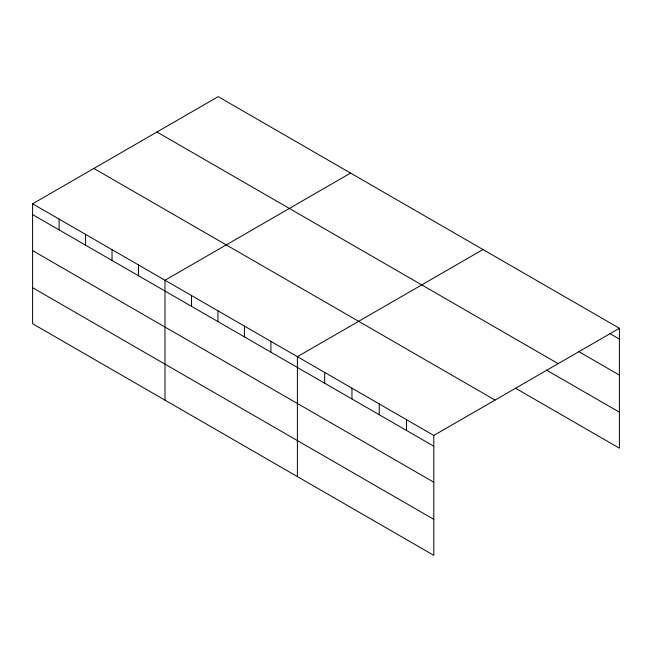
<?xml version="1.0" encoding="UTF-8"?>
<svg xmlns="http://www.w3.org/2000/svg" width="652" height="652" viewBox="0 0 652 652"><rect width="100%" height="100%" fill="white"/><g stroke="black" fill="none" stroke-linecap="round" stroke-linejoin="round"><path stroke-width="0.98" d="M32.6 203.807L433.808 435.438L433.808 555.349L32.6 323.718L32.6 203.807L218.192 96.651L619.4 328.282L619.4 448.193L515.553 388.242M350.589 173.09L164.997 280.246L164.997 400.157M482.993 249.529L297.393 356.685L297.393 476.596M433.808 435.438L619.4 328.282M609.718 333.49L619.4 339.081M578.919 351.713L619.4 375.087M156.945 132.014L558.153 363.645M546.352 370.018L619.4 412.186M93.847 168.444L495.055 400.075M32.6 214.598L433.808 446.229M32.6 250.604L433.808 482.236M32.6 287.703L433.808 519.342M406.522 419.684L406.522 430.475M379.244 403.938L379.244 414.729M351.958 388.184L351.958 398.975M324.68 372.431L324.68 383.221M270.914 341.395L270.914 352.186M244.435 326.106L244.435 336.897M217.955 310.817L217.955 321.607M191.476 295.527L191.476 306.326M138.517 264.957L138.517 275.747M112.038 249.667L112.038 260.458M85.559 234.378L85.559 245.168M59.079 219.088L59.079 229.887"/></g></svg>
